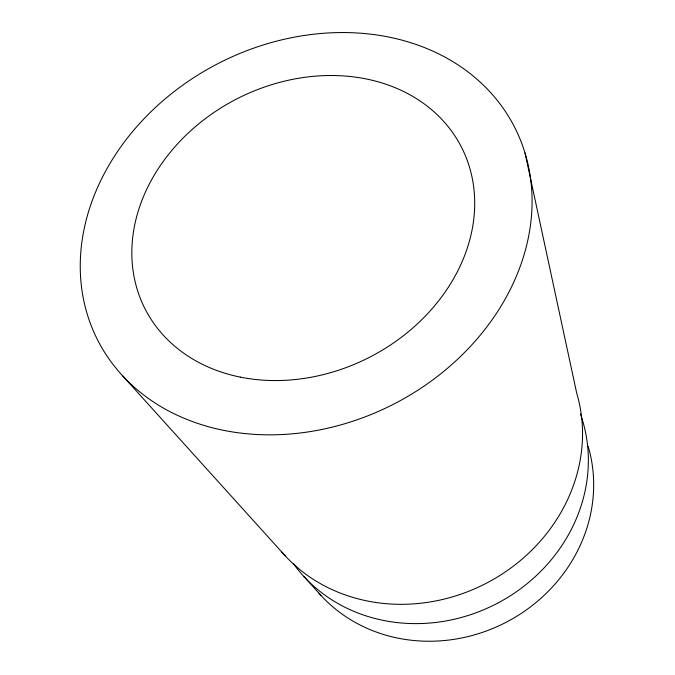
<?xml version="1.0" encoding="UTF-8"?>
<svg xmlns="http://www.w3.org/2000/svg" width="675" height="675" viewBox="0 0 675 675"><rect width="100%" height="100%" fill="white"/><g stroke="black" fill="none" stroke-linecap="round" stroke-linejoin="round"><path stroke-width="1.01" d="M122.496 375.671L285.086 555.702M303.877 576.509L321.089 595.561M525.015 152.997A234.073 191.59 -27.1 0 1 245.287 433.612A234.073 191.59 -27.1 0 1 148.188 114.488A234.073 191.59 -27.1 0 1 525.015 152.997L576.72 393.196A170.564 153.503 -27.1 0 1 488.692 581.993A170.564 153.503 -27.1 0 1 281.618 551.804M580.424 413.977A163.19 148.416 -27.1 0 1 496.952 603.509A163.19 148.416 -27.1 0 1 293.397 563.642M588.195 446.487A156.431 143.632 -27.1 0 1 509.161 620.663A156.431 143.632 -27.1 0 1 318.971 593.207M240.384 377.139A177.668 145.235 -27.1 0 0 472.829 181.33A177.668 145.235 -27.1 0 0 196.585 125.634A177.668 145.235 -27.1 0 0 240.384 377.139"/></g></svg>
